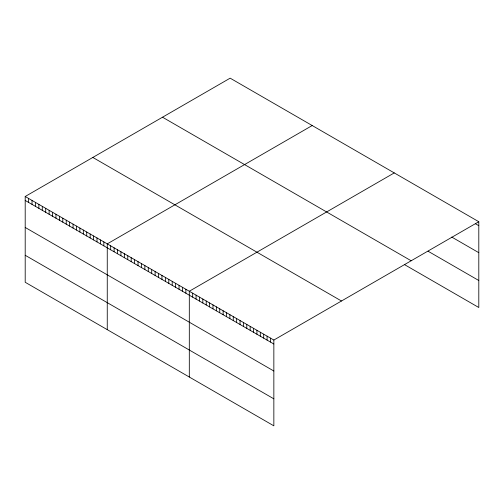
<?xml version="1.0" encoding="UTF-8"?>
<svg xmlns="http://www.w3.org/2000/svg" width="504" height="504" viewBox="0 0 504 504"><rect width="100%" height="100%" fill="white"/><g stroke="black" fill="none" stroke-linecap="round" stroke-linejoin="round"><path stroke-width="0.76" d="M25.2 196.491L273.848 340.049L273.848 425.836L25.2 282.278L25.2 196.491L230.152 78.164L478.8 221.722L478.8 307.509L404.403 264.556M312.203 125.54L107.258 243.867L107.258 329.654M394.26 172.91L189.309 291.236L189.309 377.024M273.848 340.049L478.8 221.722M475.417 223.732L478.8 225.685M451.748 237.063L478.8 252.687M428.072 251.219L478.8 280.507M162.515 117.212L411.169 260.77M92.831 157.443L341.485 301.001M25.2 200.453L273.848 344.011M25.2 227.455L273.848 371.013M25.2 255.276L273.848 398.834M270.465 338.096L270.465 342.059M267.089 336.143L267.089 340.106M263.705 334.19L263.705 338.152M260.322 332.237L260.322 336.2M256.939 330.284L256.939 334.246M253.562 328.337L253.562 332.294M250.179 326.384L250.179 330.341M246.796 324.431L246.796 328.387M243.413 322.478L243.413 326.441M240.036 320.525L240.036 324.488M236.653 318.572L236.653 322.535M233.27 316.619L233.27 320.582M229.887 314.666L229.887 318.629M226.504 312.713L226.504 316.676M223.127 310.76L223.127 314.723M219.744 308.813L219.744 312.77M216.361 306.86L216.361 310.817M212.978 304.907L212.978 308.864M209.601 302.954L209.601 306.917M206.218 301.001L206.218 304.964M202.835 299.048L202.835 303.011M199.452 297.095L199.452 301.058M196.075 295.142L196.075 299.105M192.692 293.189L192.692 297.152M185.888 289.264L185.888 293.227M182.473 287.293L182.473 291.249M179.052 285.314L179.052 289.277M175.631 283.343L175.631 287.305M172.217 281.371L172.217 285.333M168.796 279.399L168.796 283.355M165.375 277.421L165.375 281.383M161.96 275.449L161.96 279.411M158.54 273.477L158.54 277.433M155.119 271.498L155.119 275.461M151.698 269.527L151.698 273.489M148.283 267.555L148.283 271.511M144.862 265.577L144.862 269.539M141.441 263.605L141.441 267.567M138.027 261.633L138.027 265.589M134.606 259.654L134.606 263.617M131.185 257.683L131.185 261.645M127.77 255.711L127.77 259.667M124.349 253.733L124.349 257.695M120.928 251.761L120.928 255.723M117.514 249.789L117.514 253.745M114.093 247.811L114.093 251.773M110.672 245.839L110.672 249.801M103.837 241.888L103.837 245.851M100.416 239.917L100.416 243.879M96.995 237.945L96.995 241.907M93.58 235.973L93.58 239.929M90.159 233.995L90.159 237.957M86.738 232.023L86.738 235.985M83.324 230.051L83.324 234.007M79.903 228.073L79.903 232.035M76.482 226.101L76.482 230.063M73.067 224.129L73.067 228.085M69.647 222.151L69.647 226.113M66.226 220.179L66.226 224.141M62.811 218.207L62.811 222.163M59.39 216.229L59.39 220.191M55.969 214.257L55.969 218.219M52.555 212.285L52.555 216.241M49.134 210.307L49.134 214.269M45.713 208.335L45.713 212.297M42.292 206.363L42.292 210.319M38.877 204.385L38.877 208.347M35.456 202.413L35.456 206.375M32.035 200.441L32.035 204.404M28.621 198.469L28.621 202.425"/></g></svg>
